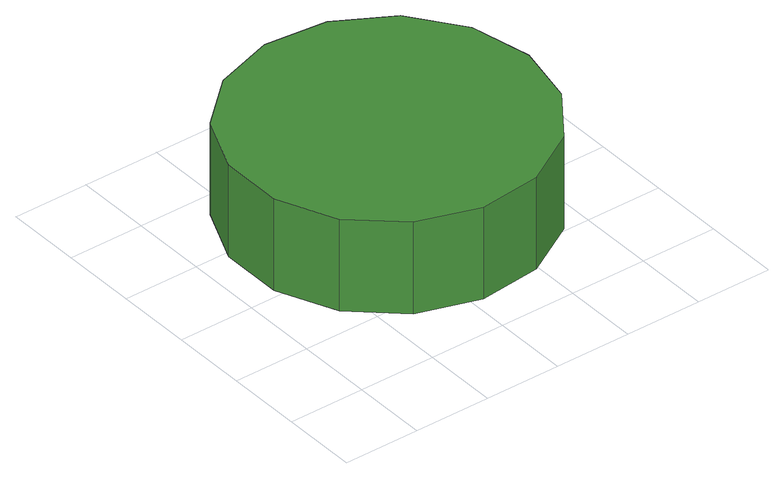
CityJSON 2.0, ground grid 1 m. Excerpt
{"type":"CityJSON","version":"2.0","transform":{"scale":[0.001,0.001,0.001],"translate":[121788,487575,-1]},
"CityObjects":{
"tree1":{"type":"SolitaryVegetationObject","attributes":{"function":"something"},"geometry":[{"type":"MultiSurface","lod":"1","boundaries":[[[0,1,2,3,4,5,6,7,8,9,10,11,12,13,14]],[[15,16,17,18,19,20,21,22,23,24,25,26,27,28,29]],[[0,29,28,1]],[[1,28,27,2]],[[2,27,26,3]],[[3,26,25,4]],[[4,25,24,5]],[[5,24,23,6]],[[6,23,22,7]],[[7,22,21,8]],[[8,21,20,9]],[[9,20,19,10]],[[10,19,18,11]],[[11,18,17,12]],[[12,17,16,13]],[[13,16,15,14]],[[14,15,29,0]]]}]}
},
"vertices":[
[4349,2518,1921],[4177,3330,1921],[3689,4002,1921],[2970,4417,1921],[2145,4503,1921],[1355,4247,1921],[738,3692,1921],[401,2933,1921],[401,2103,1921],[738,1345,1921],[1355,790,1921],[2145,533,1921],[2970,620,1921],[3689,1035,1921],[4177,1706,1921],[4177,1706,659],[3689,1035,659],[2970,620,659],[2145,533,659],[1355,790,659],[738,1345,659],[401,2103,659],[401,2933,659],[738,3692,659],[1355,4247,659],[2145,4503,659],[2970,4417,659],[3689,4002,659],[4177,3330,659],[4349,2518,659]
]}
